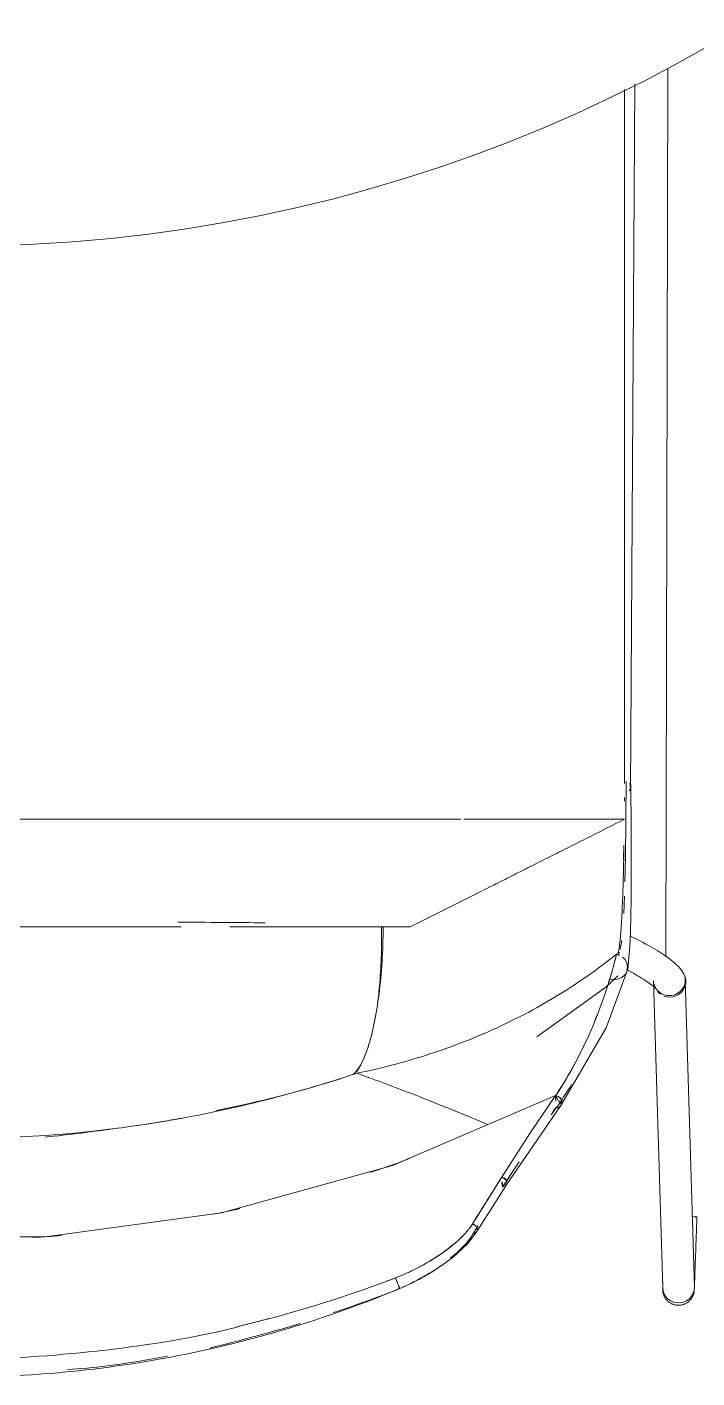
# Model space of a CAD drawing. Header units: millimetres. Extents: x 155927 to 317870, y -36033 to 97293.
# Drawn here: x 195551.6 to 195784.5, y 29752.5 to 30222.3 of the extents above; entities that cross this region are included whole.
import ezdxf

# ---------------------------------------------------------------- set-up
doc = ezdxf.new("R2010")
doc.units = ezdxf.units.MM
doc.header["$MEASUREMENT"] = 0
doc.layers.add('I-FURN', color=8, linetype='CONTINUOUS', lineweight=9)

msp = doc.modelspace()

# ---------------------------------------------------------------- linework, layer by layer
at = {"layer": 'I-FURN'}
for p, q in [((195774.33, 30208), (195773.66, 29899.01)), ((195761.41, 29956.88), (195762.92, 30202.52)), ((195759.83, 29959.94), (195759.73, 29946.56)), ((195761.58, 29943.72), (195761.43, 29958.88)), ((195761.22, 29956.98), (195760.9, 29957.04)), ((195760.95, 29956.72), (195761.25, 29956.78)), ((195761.4, 29956.85), (195761.39, 29956.92)), ((195497.18, 29946.81), (195557.33, 29946.81)), ((195563.59, 29946.81), (195623.67, 29946.81)), ((195635.17, 29946.81), (195692.51, 29946.81)), ((195703.43, 29946.81), (195752.05, 29946.81)), ((195759.73, 29946.56), (195759.58, 29933.71)), ((195761.63, 29928.33), (195761.58, 29943.72)), ((195759.1, 29937.74), (195758.94, 29932.98)), ((195759.58, 29933.71), (195759.41, 29925.09)), ((195758.94, 29932.98), (195758.93, 29932.84)), ((195761.58, 29918.77), (195761.63, 29928.33)), ((195709.61, 29921.81), (195684.85, 29909.35)), ((195759.26, 29920.01), (195759.03, 29914)), ((195761.37, 29907.69), (195761.58, 29918.77)), ((195605.24, 29909.35), (195527.09, 29909.35)), ((195684.85, 29909.35), (195622.16, 29909.35)), ((195762.07, 29905.81), (195761.1, 29906.29)), ((195761.19, 29902.75), (195761.37, 29907.69)), ((195763.03, 29905.33), (195762.07, 29905.81)), ((195758.31, 29904.63), (195757.79, 29901.54)), ((195760.39, 29894.6), (195761.19, 29902.75)), ((195763.98, 29904.86), (195763.03, 29905.33)), ((195764.9, 29904.37), (195763.98, 29904.86)), ((195765.81, 29903.89), (195764.9, 29904.37)), ((195766.7, 29903.41), (195765.81, 29903.89)), ((195767.57, 29902.93), (195766.7, 29903.41)), ((195768.42, 29902.46), (195767.57, 29902.93)), ((195769.24, 29901.98), (195768.42, 29902.46)), ((195770.05, 29901.51), (195769.24, 29901.98)), ((195770.82, 29901.03), (195770.05, 29901.51)), ((195771.57, 29900.57), (195770.82, 29901.03)), ((195757.49, 29900.54), (195757.04, 29899.74)), ((195759.5, 29897.94), (195760.06, 29896.9)), ((195760.06, 29896.9), (195760.35, 29895.76)), ((195772.3, 29900.1), (195771.57, 29900.57)), ((195773, 29899.64), (195772.3, 29900.1)), ((195773.67, 29899.18), (195773, 29899.64)), ((195774.31, 29898.72), (195773.67, 29899.18)), ((195774.93, 29898.27), (195774.31, 29898.72)), ((195775.52, 29897.82), (195774.93, 29898.27)), ((195776.09, 29897.37), (195775.52, 29897.82)), ((195776.63, 29896.91), (195776.09, 29897.37)), ((195777.14, 29896.45), (195776.63, 29896.91)), ((195777.64, 29895.99), (195777.14, 29896.45)), ((195778.11, 29895.51), (195777.64, 29895.99)), ((195752.78, 29888.47), (195756.97, 29892.37)), ((195752.92, 29874.3), (195760.21, 29894.05)), ((195757.01, 29891.17), (195758.31, 29891.74)), ((195758.31, 29891.74), (195759.32, 29892.59)), ((195759.32, 29892.59), (195759.71, 29893.09)), ((195759.71, 29893.09), (195760.02, 29893.62)), ((195760.33, 29894.6), (195760, 29893.49)), ((195760.82, 29894.09), (195760, 29894.52)), ((195760.02, 29893.62), (195760.39, 29894.6)), ((195761.62, 29893.66), (195760.82, 29894.09)), ((195762.39, 29893.23), (195761.62, 29893.66)), ((195763.14, 29892.8), (195762.39, 29893.23)), ((195763.86, 29892.38), (195763.14, 29892.8)), ((195764.55, 29891.97), (195763.86, 29892.38)), ((195765.21, 29891.57), (195764.55, 29891.97)), ((195765.84, 29891.18), (195765.21, 29891.57)), ((195778.56, 29895), (195778.11, 29895.51)), ((195779, 29894.46), (195778.56, 29895)), ((195779.42, 29893.87), (195779, 29894.46)), ((195779.81, 29893.21), (195779.42, 29893.87)), ((195780.18, 29892.43), (195779.81, 29893.21)), ((195728.84, 29871.16), (195752.78, 29888.47)), ((195754, 29891.2), (195755.54, 29890.96)), ((195755.54, 29890.96), (195757.01, 29891.17)), ((195766.44, 29890.79), (195765.84, 29891.18)), ((195767, 29890.42), (195766.44, 29890.79)), ((195767.52, 29890.06), (195767, 29890.42)), ((195768, 29889.72), (195767.52, 29890.06)), ((195768.44, 29889.39), (195768, 29889.72)), ((195768.84, 29889.08), (195768.44, 29889.39)), ((195769.2, 29888.79), (195768.84, 29889.08)), ((195769.51, 29888.53), (195769.2, 29888.79)), ((195769.39, 29890.65), (195772.57, 29783.82)), ((195769.76, 29888.3), (195769.51, 29888.53)), ((195769.97, 29888.1), (195769.76, 29888.3)), ((195770.12, 29887.94), (195769.97, 29888.1)), ((195770.21, 29887.84), (195770.12, 29887.94)), ((195770.24, 29887.8), (195770.21, 29887.84)), ((195783.56, 29784.11), (195780.39, 29890.98)), ((195737.17, 29847.24), (195752.92, 29874.3)), ((195678.66, 29826.39), (195735.3, 29850.7)), ((195735.3, 29850.7), (195726.67, 29837.93)), ((195735.31, 29850.57), (195735.37, 29848.76)), ((195735.42, 29848.79), (195735.31, 29850.57)), ((195735.31, 29850.57), (195735.37, 29848.76)), ((195736.13, 29849.39), (195735.31, 29850.56)), ((195735.31, 29850.56), (195735.42, 29848.8)), ((195735.31, 29850.56), (195735.79, 29850.54)), ((195735.79, 29850.54), (195736.26, 29850.41)), ((195736.26, 29850.41), (195736.69, 29850.18)), ((195737.38, 29847.61), (195736.37, 29849.05)), ((195736.69, 29850.18), (195737.05, 29849.86)), ((195737.05, 29849.86), (195737.33, 29849.46)), ((195737.33, 29849.46), (195737.5, 29849.02)), ((195737.5, 29849.02), (195737.57, 29848.54)), ((195718.13, 29819.54), (195737.17, 29847.24)), ((195734.33, 29845.01), (195735.45, 29846.58)), ((195737.53, 29848.06), (195737.38, 29847.61)), ((195737.57, 29848.54), (195737.53, 29848.06)), ((195726.67, 29837.93), (195716.99, 29822.94)), ((195619.18, 29809.93), (195678.66, 29826.39)), ((195717.05, 29819.09), (195722.41, 29827.38)), ((195716.99, 29822.94), (195706.35, 29805.94)), ((195716.96, 29822.13), (195716.52, 29822.21)), ((195716.61, 29822.34), (195717.05, 29822.26)), ((195717.38, 29821.95), (195716.96, 29822.13)), ((195717.05, 29822.26), (195717.47, 29822.08)), ((195717.75, 29821.68), (195717.38, 29821.95)), ((195717.47, 29822.08), (195717.84, 29821.82)), ((195718.05, 29821.34), (195717.75, 29821.68)), ((195717.84, 29821.82), (195718.13, 29821.48)), ((195718.26, 29820.95), (195718.05, 29821.34)), ((195718.13, 29821.48), (195718.34, 29821.08)), ((195718.36, 29820.54), (195718.26, 29820.95)), ((195718.34, 29821.08), (195718.44, 29820.67)), ((195708.01, 29803.48), (195718.22, 29819.68)), ((195716.71, 29820.54), (195716.9, 29818.86)), ((195716.98, 29818.99), (195716.79, 29820.7)), ((195717.7, 29819.12), (195718.01, 29819.39)), ((195718.09, 29819.52), (195717.79, 29819.25)), ((195718.01, 29819.39), (195718.23, 29819.73)), ((195718.31, 29819.86), (195718.09, 29819.52)), ((195718.23, 29819.73), (195718.35, 29820.12)), ((195718.43, 29820.25), (195718.31, 29819.86)), ((195557.98, 29801.62), (195619.18, 29809.93)), ((195783.64, 29808.58), (195782.73, 29808.63)), ((195784.23, 29808.54), (195783.64, 29808.58)), ((195783.82, 29808.44), (195784.33, 29808.46)), ((195784.47, 29808.5), (195784.23, 29808.54)), ((195784.42, 29807.43), (195784.38, 29806.37)), ((195784.46, 29808.49), (195784.42, 29807.43)), ((195704.81, 29799.26), (195708.05, 29803.54)), ((195706.77, 29805.88), (195706.34, 29805.93)), ((195706.35, 29802.14), (195708.4, 29805.42)), ((195707.19, 29805.72), (195706.77, 29805.88)), ((195706.78, 29802.84), (195707.19, 29802.89)), ((195707.56, 29805.48), (195707.19, 29805.72)), ((195707.19, 29802.89), (195707.57, 29803.05)), ((195707.86, 29805.16), (195707.56, 29805.48)), ((195707.57, 29803.05), (195707.87, 29803.29)), ((195708.08, 29804.78), (195707.86, 29805.16)), ((195707.87, 29803.29), (195708.08, 29803.61)), ((195708.2, 29804.38), (195708.08, 29804.78)), ((195708.08, 29803.61), (195708.2, 29803.99)), ((195708.2, 29803.99), (195708.2, 29804.38)), ((195784.23, 29802.2), (195784.2, 29801.18)), ((195784.27, 29803.23), (195784.23, 29802.2)), ((195784.31, 29804.26), (195784.27, 29803.23)), ((195784.35, 29805.31), (195784.31, 29804.26)), ((195784.38, 29806.37), (195784.35, 29805.31)), ((195496.21, 29801.62), (195557.98, 29801.62)), ((195699.72, 29794.55), (195704.81, 29799.26)), ((195784.09, 29798.22), (195784.05, 29797.27)), ((195784.12, 29799.19), (195784.09, 29798.22)), ((195784.16, 29800.18), (195784.12, 29799.19)), ((195784.2, 29801.18), (195784.16, 29800.18)), ((195695.59, 29791.46), (195699.72, 29794.55)), ((195783.89, 29792.84), (195783.86, 29792.03)), ((195783.92, 29793.68), (195783.89, 29792.84)), ((195783.95, 29794.54), (195783.92, 29793.68)), ((195783.99, 29795.43), (195783.95, 29794.54)), ((195784.02, 29796.34), (195783.99, 29795.43)), ((195784.05, 29797.27), (195784.02, 29796.34)), ((195686.16, 29785.9), (195690.97, 29788.51)), ((195690.97, 29788.51), (195695.59, 29791.46)), ((195783.73, 29788.43), (195783.71, 29787.8)), ((195783.76, 29789.08), (195783.73, 29788.43)), ((195783.78, 29789.77), (195783.76, 29789.08)), ((195783.81, 29790.49), (195783.78, 29789.77)), ((195783.83, 29791.25), (195783.81, 29790.49)), ((195783.86, 29792.03), (195783.83, 29791.25)), ((195679.75, 29787.23), (195679.71, 29787.34)), ((195679.84, 29787.02), (195679.75, 29787.23)), ((195679.96, 29786.72), (195679.84, 29787.02)), ((195680.1, 29786.34), (195679.96, 29786.72)), ((195680.27, 29785.91), (195680.1, 29786.34)), ((195680.45, 29785.46), (195680.27, 29785.91)), ((195680.63, 29785), (195680.45, 29785.46)), ((195680.8, 29784.58), (195680.63, 29785)), ((195680.94, 29784.21), (195680.8, 29784.58)), ((195681.06, 29783.91), (195680.94, 29784.21)), ((195681.14, 29783.71), (195681.06, 29783.91)), ((195681.17, 29783.61), (195681.14, 29783.71)), ((195772.55, 29783.55), (195772.54, 29783.51)), ((195772.54, 29783.5), (195772.55, 29783.52)), ((195772.54, 29783.51), (195772.54, 29783.5)), ((195772.54, 29783.47), (195772.54, 29783.5)), ((195772.54, 29783.25), (195772.54, 29783.47)), ((195772.55, 29783.03), (195772.54, 29783.25)), ((195772.56, 29783.95), (195772.55, 29783.77)), ((195772.55, 29783.69), (195772.56, 29783.84)), ((195772.55, 29783.77), (195772.55, 29783.64)), ((195772.55, 29783.58), (195772.55, 29783.69)), ((195772.55, 29783.64), (195772.55, 29783.55)), ((195772.55, 29783.52), (195772.55, 29783.58)), ((195772.56, 29784.03), (195772.57, 29784.26)), ((195772.57, 29784.17), (195772.56, 29783.95)), ((195772.56, 29783.84), (195772.56, 29784.03)), ((195772.57, 29784.26), (195772.58, 29784.54)), ((195772.75, 29782.6), (195772.57, 29783.99)), ((195772.58, 29784.54), (195772.59, 29784.85)), ((195772.59, 29784.85), (195772.61, 29785.21)), ((195772.61, 29785.21), (195772.62, 29785.6)), ((195772.62, 29785.6), (195772.64, 29786.04)), ((195783.57, 29783.94), (195783.37, 29782.56)), ((195783.55, 29783.45), (195783.54, 29783.3)), ((195783.54, 29783.29), (195783.55, 29783.44)), ((195783.54, 29783.3), (195783.54, 29783.19)), ((195783.54, 29783.18), (195783.54, 29783.29)), ((195783.56, 29783.65), (195783.55, 29783.45)), ((195783.55, 29783.44), (195783.56, 29783.63)), ((195783.57, 29783.88), (195783.56, 29783.65)), ((195783.56, 29783.63), (195783.56, 29783.76)), ((195783.58, 29784.16), (195783.57, 29783.88)), ((195783.59, 29784.48), (195783.58, 29784.16)), ((195783.6, 29784.84), (195783.59, 29784.48)), ((195783.62, 29785.24), (195783.6, 29784.84)), ((195783.63, 29785.67), (195783.62, 29785.24)), ((195783.65, 29786.15), (195783.63, 29785.67)), ((195783.67, 29786.67), (195783.65, 29786.15)), ((195783.69, 29787.22), (195783.67, 29786.67)), ((195783.71, 29787.8), (195783.69, 29787.22)), ((195772.56, 29782.82), (195772.55, 29783.03)), ((195772.59, 29782.6), (195772.56, 29782.82)), ((195772.62, 29782.38), (195772.59, 29782.6)), ((195772.66, 29782.16), (195772.62, 29782.38)), ((195772.71, 29781.95), (195772.66, 29782.16)), ((195772.77, 29781.74), (195772.71, 29781.95)), ((195773.3, 29781.3), (195772.75, 29782.6)), ((195772.83, 29781.53), (195772.77, 29781.74)), ((195772.91, 29781.32), (195772.83, 29781.53)), ((195772.99, 29781.12), (195772.91, 29781.32)), ((195773.08, 29780.92), (195772.99, 29781.12)), ((195773.18, 29780.72), (195773.08, 29780.92)), ((195773.29, 29780.53), (195773.18, 29780.72)), ((195773.4, 29780.34), (195773.29, 29780.53)), ((195774.17, 29780.19), (195773.3, 29781.3)), ((195773.53, 29780.16), (195773.4, 29780.34)), ((195773.66, 29779.98), (195773.53, 29780.16)), ((195773.79, 29779.81), (195773.66, 29779.98)), ((195773.94, 29779.64), (195773.79, 29779.81)), ((195774.09, 29779.48), (195773.94, 29779.64)), ((195774.24, 29779.32), (195774.09, 29779.48)), ((195775.31, 29779.33), (195774.17, 29780.19)), ((195774.4, 29779.17), (195774.24, 29779.32)), ((195774.57, 29779.03), (195774.4, 29779.17)), ((195774.74, 29778.9), (195774.57, 29779.03)), ((195774.92, 29778.77), (195774.74, 29778.9)), ((195775.11, 29778.65), (195774.92, 29778.77)), ((195775.3, 29778.53), (195775.11, 29778.65)), ((195776.63, 29778.79), (195775.31, 29779.33)), ((195778.06, 29778.6), (195776.63, 29778.79)), ((195779.48, 29778.78), (195778.06, 29778.6)), ((195780.81, 29779.31), (195779.48, 29778.78)), ((195780.84, 29778.57), (195780.65, 29778.46)), ((195781.95, 29780.16), (195780.81, 29779.31)), ((195781.03, 29778.68), (195780.84, 29778.57)), ((195781.21, 29778.8), (195781.03, 29778.68)), ((195781.39, 29778.94), (195781.21, 29778.8)), ((195781.56, 29779.07), (195781.39, 29778.94)), ((195781.73, 29779.22), (195781.56, 29779.07)), ((195781.89, 29779.37), (195781.73, 29779.22)), ((195782.04, 29779.52), (195781.89, 29779.37)), ((195782.82, 29781.27), (195781.95, 29780.16)), ((195782.19, 29779.69), (195782.04, 29779.52)), ((195782.33, 29779.86), (195782.19, 29779.69)), ((195782.46, 29780.03), (195782.33, 29779.86)), ((195782.59, 29780.21), (195782.46, 29780.03)), ((195782.71, 29780.39), (195782.59, 29780.21)), ((195782.82, 29780.58), (195782.71, 29780.39)), ((195783.37, 29782.56), (195782.82, 29781.27)), ((195782.93, 29780.78), (195782.82, 29780.58)), ((195783.03, 29780.97), (195782.93, 29780.78)), ((195783.11, 29781.18), (195783.03, 29780.97)), ((195783.2, 29781.38), (195783.11, 29781.18)), ((195783.27, 29781.59), (195783.2, 29781.38)), ((195783.33, 29781.8), (195783.27, 29781.59)), ((195783.39, 29782.01), (195783.33, 29781.8)), ((195783.44, 29782.23), (195783.39, 29782.01)), ((195783.47, 29782.44), (195783.44, 29782.23)), ((195783.5, 29782.66), (195783.47, 29782.44)), ((195783.52, 29782.88), (195783.5, 29782.66)), ((195783.54, 29783.1), (195783.52, 29782.88)), ((195783.54, 29783.19), (195783.54, 29783.12)), ((195783.54, 29783.12), (195783.54, 29783.18)), ((195783.54, 29783.12), (195783.54, 29783.1)), ((195783.54, 29783.1), (195783.54, 29783.12)), ((195775.49, 29778.43), (195775.3, 29778.53)), ((195775.68, 29778.33), (195775.49, 29778.43)), ((195775.89, 29778.24), (195775.68, 29778.33)), ((195776.09, 29778.16), (195775.89, 29778.24)), ((195776.3, 29778.08), (195776.09, 29778.16)), ((195776.51, 29778.02), (195776.3, 29778.08)), ((195776.72, 29777.96), (195776.51, 29778.02)), ((195776.93, 29777.91), (195776.72, 29777.96)), ((195777.15, 29777.87), (195776.93, 29777.91)), ((195777.37, 29777.84), (195777.15, 29777.87)), ((195777.59, 29777.82), (195777.37, 29777.84)), ((195777.81, 29777.8), (195777.59, 29777.82)), ((195778.03, 29777.8), (195777.81, 29777.8)), ((195778.12, 29777.8), (195778.03, 29777.8)), ((195778.34, 29777.81), (195778.12, 29777.8)), ((195778.56, 29777.82), (195778.34, 29777.81)), ((195778.78, 29777.85), (195778.56, 29777.82)), ((195779, 29777.88), (195778.78, 29777.85)), ((195779.21, 29777.92), (195779, 29777.88)), ((195779.43, 29777.98), (195779.21, 29777.92)), ((195779.64, 29778.04), (195779.43, 29777.98)), ((195779.85, 29778.1), (195779.64, 29778.04)), ((195780.05, 29778.18), (195779.85, 29778.1)), ((195780.26, 29778.26), (195780.05, 29778.18)), ((195780.45, 29778.36), (195780.26, 29778.26)), ((195780.65, 29778.46), (195780.45, 29778.36))]:
    msp.add_line(p, q, dxfattribs=at)
msp.add_arc((195527.09, 30671.07), 525, 180, 0, dxfattribs=at)
for centre, major_axis, ratio, start_param, end_param in [((195774.89, 29890.81), (-5.5, -0.16), 0.969889, 1.540149, 3.634544), ((195775.1, 29890.33), (-5.08, -2.11), 0.969753, 3.147699, 3.409499), ((195775.1, 29890.33), (-5.08, -2.11), 0.969753, 2.362301, 3.141593), ((195774.89, 29890.81), (-5.5, -0.16), 0.969889, 0.234165, 1.540149), ((195775.1, 29890.33), (-5.08, -2.11), 0.969753, 0.267906, 0.529705), ((195775.1, 29890.33), (-5.08, -2.11), 0.969753, 0.791505, 2.362301)]:
    msp.add_ellipse(centre, major_axis=major_axis, ratio=ratio, start_param=start_param, end_param=end_param, dxfattribs=at)
for points, knots in [([(195759.28, 29966.83), (195759.28, 30010.5), (195759.28, 30088.34), (195759.28, 30166.31), (195759.28, 30200.51)], [0.0344067, 0.0344067, 0.0344067, 0.0344067, 0.5, 0.8635393, 0.8635393, 0.8635393, 0.8635393]), ([(195760.92, 29959.19), (195761.05, 29959.16), (195761.38, 29959.04), (195761.51, 29958.82), (195761.25, 29958.64), (195760.97, 29958.58)], [-0.7, -0.7, -0.7, -0.7, -0.6, -0.4, -0.2, -0.2, -0.2, -0.2]), ([(195759.27, 29946.8), (195755.27, 29944.79), (195749.23, 29941.75), (195741.1, 29937.66), (195734.95, 29934.56), (195728.74, 29931.44), (195722.48, 29928.28), (195716.19, 29925.12), (195712, 29923.01), (195709.91, 29921.96)], [-0.999743, -0.999743, -0.999743, -0.999743, -0.8333333, -0.75, -0.6666667, -0.5833333, -0.5, -0.4166667, -0.3333333, -0.3333333, -0.3333333, -0.3333333]), ([(195756.62, 29899.76), (195756.77, 29899.73), (195757.01, 29900.06), (195757.33, 29901.44), (195757.6, 29903.24), (195757.86, 29905.64), (195758.1, 29908.71), (195758.33, 29912.28), (195758.59, 29917.8), (195758.81, 29924.11), (195758.98, 29931.1), (195759.05, 29934.68), (195759.08, 29936.52)], [-0.9696726, -0.9696726, -0.9696726, -0.9696726, -0.875, -0.8125, -0.75, -0.6875, -0.625, -0.5625, -0.5, -0.375, -0.3125, -0.25, -0.25, -0.25, -0.25]), ([(195675.42, 29909.35), (195675.39, 29905.23), (195675.12, 29897.27), (195674.07, 29885.82), (195672.41, 29875.7), (195670.26, 29867.33), (195668.13, 29862.08), (195666.76, 29859.8), (195666.28, 29859.13)], [-1, -1, -1, -1, -0.8333333, -0.6666667, -0.5, -0.3333333, -0.1666667, -0.0806272, -0.0806272, -0.0806272, -0.0806272]), ([(195673.41, 29882.53), (195673.73, 29884.85), (195674.36, 29890.47), (195674.89, 29899.61), (195674.86, 29906.19), (195674.8, 29909.34)], [-0.3951907, -0.3951907, -0.3951907, -0.3951907, -0.2857143, -0.1428571, -0.0148421, -0.0148421, -0.0148421, -0.0148421]), ([(195756.49, 29899.86), (195755.5, 29895.73), (195753.13, 29887.45), (195748.43, 29874.75), (195743.45, 29864.23), (195739.98, 29858.09), (195738.7, 29855.97)], [0, 0, 0, 0, 0.25, 0.5, 0.75, 0.8847092, 0.8847092, 0.8847092, 0.8847092]), ([(195754.57, 29892.64), (195754.06, 29890.9), (195752.23, 29884.98), (195749.94, 29879), (195748.23, 29874.79)], [0.1451812, 0.1451812, 0.1451812, 0.1451812, 0.25, 0.4999815, 0.4999815, 0.4999815, 0.4999815]), ([(195748.23, 29874.79), (195746.47, 29870.6), (195742.55, 29862.32), (195737.85, 29854.43), (195735.31, 29850.57)], [0.5, 0.5, 0.5, 0.5, 0.75, 0.9999613, 0.9999613, 0.9999613, 0.9999613]), ([(195664.88, 29858), (195665.51, 29858.49), (195666.74, 29859.83), (195667.91, 29861.91), (195668.48, 29863.13), (195668.49, 29863.15)], [-1, -1, -1, -1, -0.8928571, -0.7857143, -0.7840531, -0.7840531, -0.7840531, -0.7840531]), ([(195387.91, 29858.52), (195399.12, 29854.76), (195421.76, 29848.16), (195468.07, 29838.64), (195527.09, 29833.84), (195586.1, 29838.64), (195632.41, 29848.16), (195655.05, 29854.76), (195666.27, 29858.52)], [0, 0, 0, 0, 0.125, 0.25, 0.5, 0.75, 0.875, 1, 1, 1, 1]), ([(195670.41, 29857.01), (195676.76, 29854.67), (195690.54, 29849.43), (195704.33, 29843.77), (195711.77, 29840.61)], [-0.9105873, -0.9105873, -0.9105873, -0.9105873, -0.5, -0.0187537, -0.0187537, -0.0187537, -0.0187537]), ([(195735.31, 29850.57), (195735.5, 29850.57), (195735.87, 29850.52), (195736.39, 29850.31), (195736.85, 29849.98), (195737.33, 29849.4), (195737.64, 29848.5), (195737.44, 29847.61), (195737.03, 29847.03), (195736.46, 29846.59), (195735.92, 29846.44), (195735.55, 29846.44)], [-1, -1, -1, -1, -0.916667, -0.833333, -0.75, -0.666667, -0.5, -0.333333, -0.25, -0.166667, 0, 0, 0, 0]), ([(195735.56, 29846.45), (195736.03, 29846.45), (195736.65, 29846.67), (195737.17, 29847.21), (195737.32, 29847.47), (195737.38, 29847.61)], [-1, -1, -1, -1, -0.4, -0.2, 0, 0, 0, 0]), ([(195605.89, 29842.91), (195598.3, 29841.52), (195582.37, 29839.18), (195566.24, 29837.11), (195557.8, 29836.28)], [-0.7825093, -0.7825093, -0.7825093, -0.7825093, -0.7, -0.609839, -0.609839, -0.609839, -0.609839]), ([(195671.03, 29824), (195674.18, 29825.05), (195678.7, 29826.58), (195683.16, 29828.28), (195684.51, 29828.81)], [-0.11702564, -0.11702564, -0.11702564, -0.11702564, -0.09090909, -0.07954338, -0.07954338, -0.07954338, -0.07954338]), ([(195716.61, 29822.34), (195714.97, 29819.76), (195711.61, 29814.44), (195708.12, 29808.82), (195706.34, 29805.94)], [0, 0, 0, 0, 0.5, 0.9997644, 0.9997644, 0.9997644, 0.9997644]), ([(195783.81, 29808.44), (195783.85, 29808.44), (195784.07, 29808.45), (195784.28, 29808.46), (195784.38, 29808.47), (195784.41, 29808.47)], [-0.6666667, -0.6666667, -0.6666667, -0.6666667, -0.6527778, -0.5833333, -0.5555556, -0.5555556, -0.5555556, -0.5555556]), ([(195706.35, 29805.94), (195705.76, 29804.96), (195704.17, 29802.93), (195701.35, 29800.17), (195698.66, 29797.95), (195696.44, 29796.27), (195694.03, 29794.62), (195691.44, 29793.01), (195688.7, 29791.45), (195686.19, 29790.15), (195684.59, 29789.4), (195683.97, 29789.12)], [0, 0, 0, 0, 0.1666667, 0.3333333, 0.4166667, 0.5, 0.5833333, 0.6666667, 0.75, 0.8333333, 0.8844325, 0.8844325, 0.8844325, 0.8844325]), ([(195698.86, 29794.26), (195699.47, 29794.75), (195700.72, 29795.82), (195702.46, 29797.43), (195704.56, 29799.63), (195705.76, 29801.16), (195706.35, 29802.14)], [0.594049, 0.594049, 0.594049, 0.594049, 0.6666667, 0.75, 0.8333333, 1, 1, 1, 1]), ([(195706.34, 29805.93), (195706.48, 29805.93), (195706.77, 29805.89), (195707.19, 29805.74), (195707.57, 29805.49), (195707.98, 29805.06), (195708.28, 29804.39), (195708.18, 29803.72), (195707.89, 29803.29), (195707.58, 29803.04), (195707.21, 29802.89), (195706.93, 29802.85), (195706.78, 29802.85)], [-1, -1, -1, -1, -0.916667, -0.833333, -0.75, -0.666667, -0.5, -0.333333, -0.25, -0.166667, -0.083333, 0, 0, 0, 0]), ([(195699.11, 29794.22), (195700.08, 29795.02), (195701.66, 29796.37), (195702.74, 29797.61), (195703.13, 29798.09)], [0.5492901, 0.5492901, 0.5492901, 0.5492901, 0.6666667, 0.7441692, 0.7441692, 0.7441692, 0.7441692]), ([(195691.41, 29793.02), (195689.63, 29791.96), (195685.87, 29789.92), (195681.79, 29788.16), (195679.71, 29787.34)], [0.6666667, 0.6666667, 0.6666667, 0.6666667, 0.8333333, 0.9999135, 0.9999135, 0.9999135, 0.9999135]), ([(195679.71, 29782.99), (195681.78, 29783.86), (195684.84, 29785.25), (195688.67, 29787.33), (195690.49, 29788.41), (195691.38, 29788.96)], [0, 0, 0, 0, 0.1666667, 0.25, 0.3333333, 0.3333333, 0.3333333, 0.3333333]), ([(195679.71, 29787.34), (195679.72, 29787.3), (195679.79, 29787.14), (195679.94, 29786.74), (195680.14, 29786.23), (195680.43, 29785.47), (195680.72, 29784.71), (195680.91, 29784.2), (195681.07, 29783.8), (195681.13, 29783.64), (195681.14, 29783.6)], [-1, -1, -1, -1, -0.833333, -0.75, -0.666667, -0.5, -0.333333, -0.25, -0.166667, 0, 0, 0, 0]), ([(195374.47, 29782.99), (195385.23, 29778.57), (195407.03, 29770.7), (195451.9, 29758.72), (195500.95, 29752.26), (195553.21, 29752.84), (195596.45, 29758.04), (195638.91, 29767.91), (195666.27, 29777.47), (195679.71, 29782.99)], [0, 0, 0, 0, 0.111111, 0.222222, 0.444444, 0.583333, 0.722222, 0.861111, 1, 1, 1, 1]), ([(195646.61, 29771.47), (195641.5, 29769.91), (195631.07, 29767.01), (195620.56, 29764.23), (195615.21, 29762.93)], [-0.7681843, -0.7681843, -0.7681843, -0.7681843, -0.6666667, -0.5624253, -0.5624253, -0.5624253, -0.5624253]), ([(195624.61, 29770.36), (195626.42, 29770.79), (195630.07, 29771.65), (195633.68, 29772.64), (195635.49, 29773.16)], [-0.36909277, -0.36909277, -0.36909277, -0.36909277, -0.33333333, -0.29717322, -0.29717322, -0.29717322, -0.29717322]), ([(195600.46, 29760.13), (195593.5, 29758.83), (195581.94, 29756.79), (195570.28, 29755.74), (195565.66, 29755.4)], [-0.4674161, -0.4674161, -0.4674161, -0.4674161, -0.3333333, -0.245436, -0.245436, -0.245436, -0.245436])]:
    msp.add_open_spline(points, degree=3, knots=knots, dxfattribs=at)
for points in [[(195759.28, 30109.11), (195759.28, 30104.52), (195759.28, 30099.94), (195759.28, 30095.35)], [(195759.28, 29969.82), (195759.28, 29966.28), (195759.28, 29962.74), (195759.28, 29959.2)], [(195759.27, 29953.09), (195759.27, 29953.5), (195759.28, 29953.92), (195759.28, 29954.35)], [(195563.58, 29946.81), (195561.32, 29946.81), (195559.07, 29946.81), (195556.81, 29946.81)], [(195635.15, 29946.81), (195631.34, 29946.81), (195627.52, 29946.81), (195623.69, 29946.81)], [(195702.39, 29946.81), (195699.12, 29946.81), (195695.83, 29946.81), (195692.52, 29946.81)], [(195751.33, 29946.81), (195754.04, 29946.81), (195756.68, 29946.81), (195759.27, 29946.81)], [(195604.11, 29911.03), (195614.26, 29910.97), (195624.31, 29910.89), (195634.33, 29910.8)], [(195756.49, 29899.86), (195749.74, 29894.49), (195735.82, 29884.74), (195713.48, 29873.08), (195690.26, 29864.28), (195674.42, 29860.13), (195666.39, 29858.5)], [(195756.49, 29899.86), (195755.92, 29897.47), (195755.28, 29895.08), (195754.58, 29892.68)], [(195757.63, 29899.47), (195757.27, 29899.64), (195756.88, 29899.77), (195756.48, 29899.86)], [(195760.22, 29894.7), (195760.35, 29895.45), (195760.18, 29896.97), (195759.31, 29898.42), (195758.64, 29898.83)], [(195671.98, 29874.33), (195672.29, 29875.74), (195672.57, 29877.21), (195672.84, 29878.76)], [(195670, 29866.99), (195670.21, 29867.6), (195670.41, 29868.23), (195670.6, 29868.89)], [(195670.35, 29856.96), (195669.03, 29857.47), (195667.71, 29857.99), (195666.39, 29858.5)], [(195660.93, 29856.71), (195646.65, 29852.12), (195632.13, 29848.52), (195617.45, 29845.5)], [(195738.2, 29855.14), (195737.27, 29853.6), (195736.3, 29852.08), (195735.31, 29850.57)], [(195735.46, 29846.3), (195737.38, 29849.01), (195739.19, 29851.77), (195740.89, 29854.58)], [(195735.55, 29846.44), (195734.99, 29845.65), (195734.42, 29844.85), (195733.84, 29844.03)], [(195722.71, 29827.73), (195720.88, 29824.97), (195718.99, 29822.09), (195717.06, 29819.11)], [(195616.44, 29809.46), (195619.49, 29810.07), (195622.53, 29810.72), (195625.57, 29811.41)], [(195784.46, 29808.49), (195784.46, 29808.5), (195784.42, 29808.51), (195784.34, 29808.52)], [(195553.7, 29801.37), (195557, 29801.56), (195560.3, 29801.78), (195563.59, 29802.04)], [(195706.78, 29802.84), (195707.07, 29803.31), (195707.36, 29803.77), (195707.64, 29804.23)], [(195700.63, 29799.62), (195698.09, 29797.41), (195694.91, 29795.19), (195691.42, 29793.02)], [(195683.12, 29788.74), (195682, 29788.25), (195680.86, 29787.78), (195679.71, 29787.33)], [(195681.17, 29783.61), (195683.32, 29784.52), (195687.48, 29786.46), (195691.26, 29788.66), (195693.01, 29789.79)], [(195635.53, 29773.09), (195650.48, 29777.03), (195665.22, 29781.78), (195679.71, 29787.34)], [(195679.71, 29787.33), (195678.6, 29786.9), (195677.48, 29786.48), (195676.36, 29786.06)], [(195681.14, 29783.6), (195680.68, 29783.42), (195680.21, 29783.23), (195679.75, 29783.05)], [(195679.74, 29783.05), (195672.57, 29780.21), (195665.32, 29777.64), (195658.01, 29775.24)], [(195578.99, 29762.19), (195594.32, 29764.08), (195609.69, 29766.37), (195624.63, 29770.21)], [(195635.53, 29773.08), (195631.9, 29772.12), (195628.26, 29771.22), (195624.6, 29770.36)], [(195532.52, 29759.04), (195548, 29759.23), (195563.41, 29760.51), (195578.83, 29762.17)]]:
    msp.add_open_spline(points, degree=3, dxfattribs=at)

doc.saveas('drawing.dxf')
